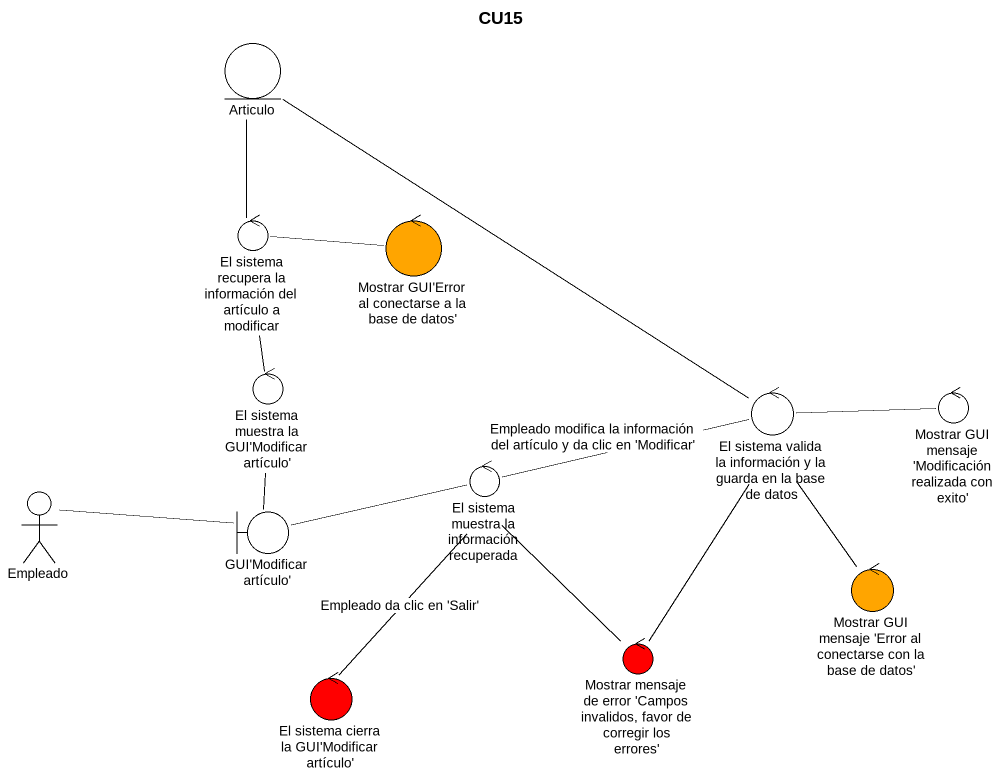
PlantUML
@startuml
title CU15
entity Articulo
control "El sistema recupera la información del artículo a modificar" as El_sistema_recupera_la
control "Mostrar GUI'Error al conectarse a la base de datos'" as Mostrar_GUI_Error_al #FFA500
control "El sistema muestra la GUI'Modificar artículo'" as El_sistema_muestra_la_GUI
control "El sistema valida la información y la guarda en la base de datos" as El_sistema_valida_la
control "Mostrar GUI mensaje 'Modificación realizada con exito'" as Mostrar_GUI_mensaje
actor Empleado
control "El sistema muestra la información recuperada" as El_sistema_muestra_la
boundary "GUI'Modificar artículo'" as GUI_Modificar_artículo
control "Mostrar GUI mensaje 'Error al conectarse con la base de datos'" as Mostrar_GUI_mensaje_Error #FFA500
control "Mostrar mensaje de error 'Campos invalidos, favor de corregir los errores'" as Mostrar_mensaje_de_error #FF0000
control "El sistema cierra la GUI'Modificar artículo'" as El_sistema_cierra_la_GUI #FF0000
Articulo -- El_sistema_recupera_la
El_sistema_recupera_la -right- Mostrar_GUI_Error_al
El_sistema_recupera_la -- El_sistema_muestra_la_GUI
El_sistema_muestra_la_GUI -- GUI_Modificar_artículo
El_sistema_valida_la -up- Articulo
El_sistema_valida_la -right- Mostrar_GUI_mensaje
El_sistema_valida_la -- Mostrar_GUI_mensaje_Error
El_sistema_valida_la -- Mostrar_mensaje_de_error
Empleado -right- GUI_Modificar_artículo
El_sistema_muestra_la -right- El_sistema_valida_la : Empleado modifica la información del artículo y da clic en 'Modificar'
El_sistema_muestra_la -left- GUI_Modificar_artículo
El_sistema_muestra_la -- El_sistema_cierra_la_GUI : Empleado da clic en 'Salir'
Mostrar_mensaje_de_error -up- El_sistema_muestra_la
@enduml
